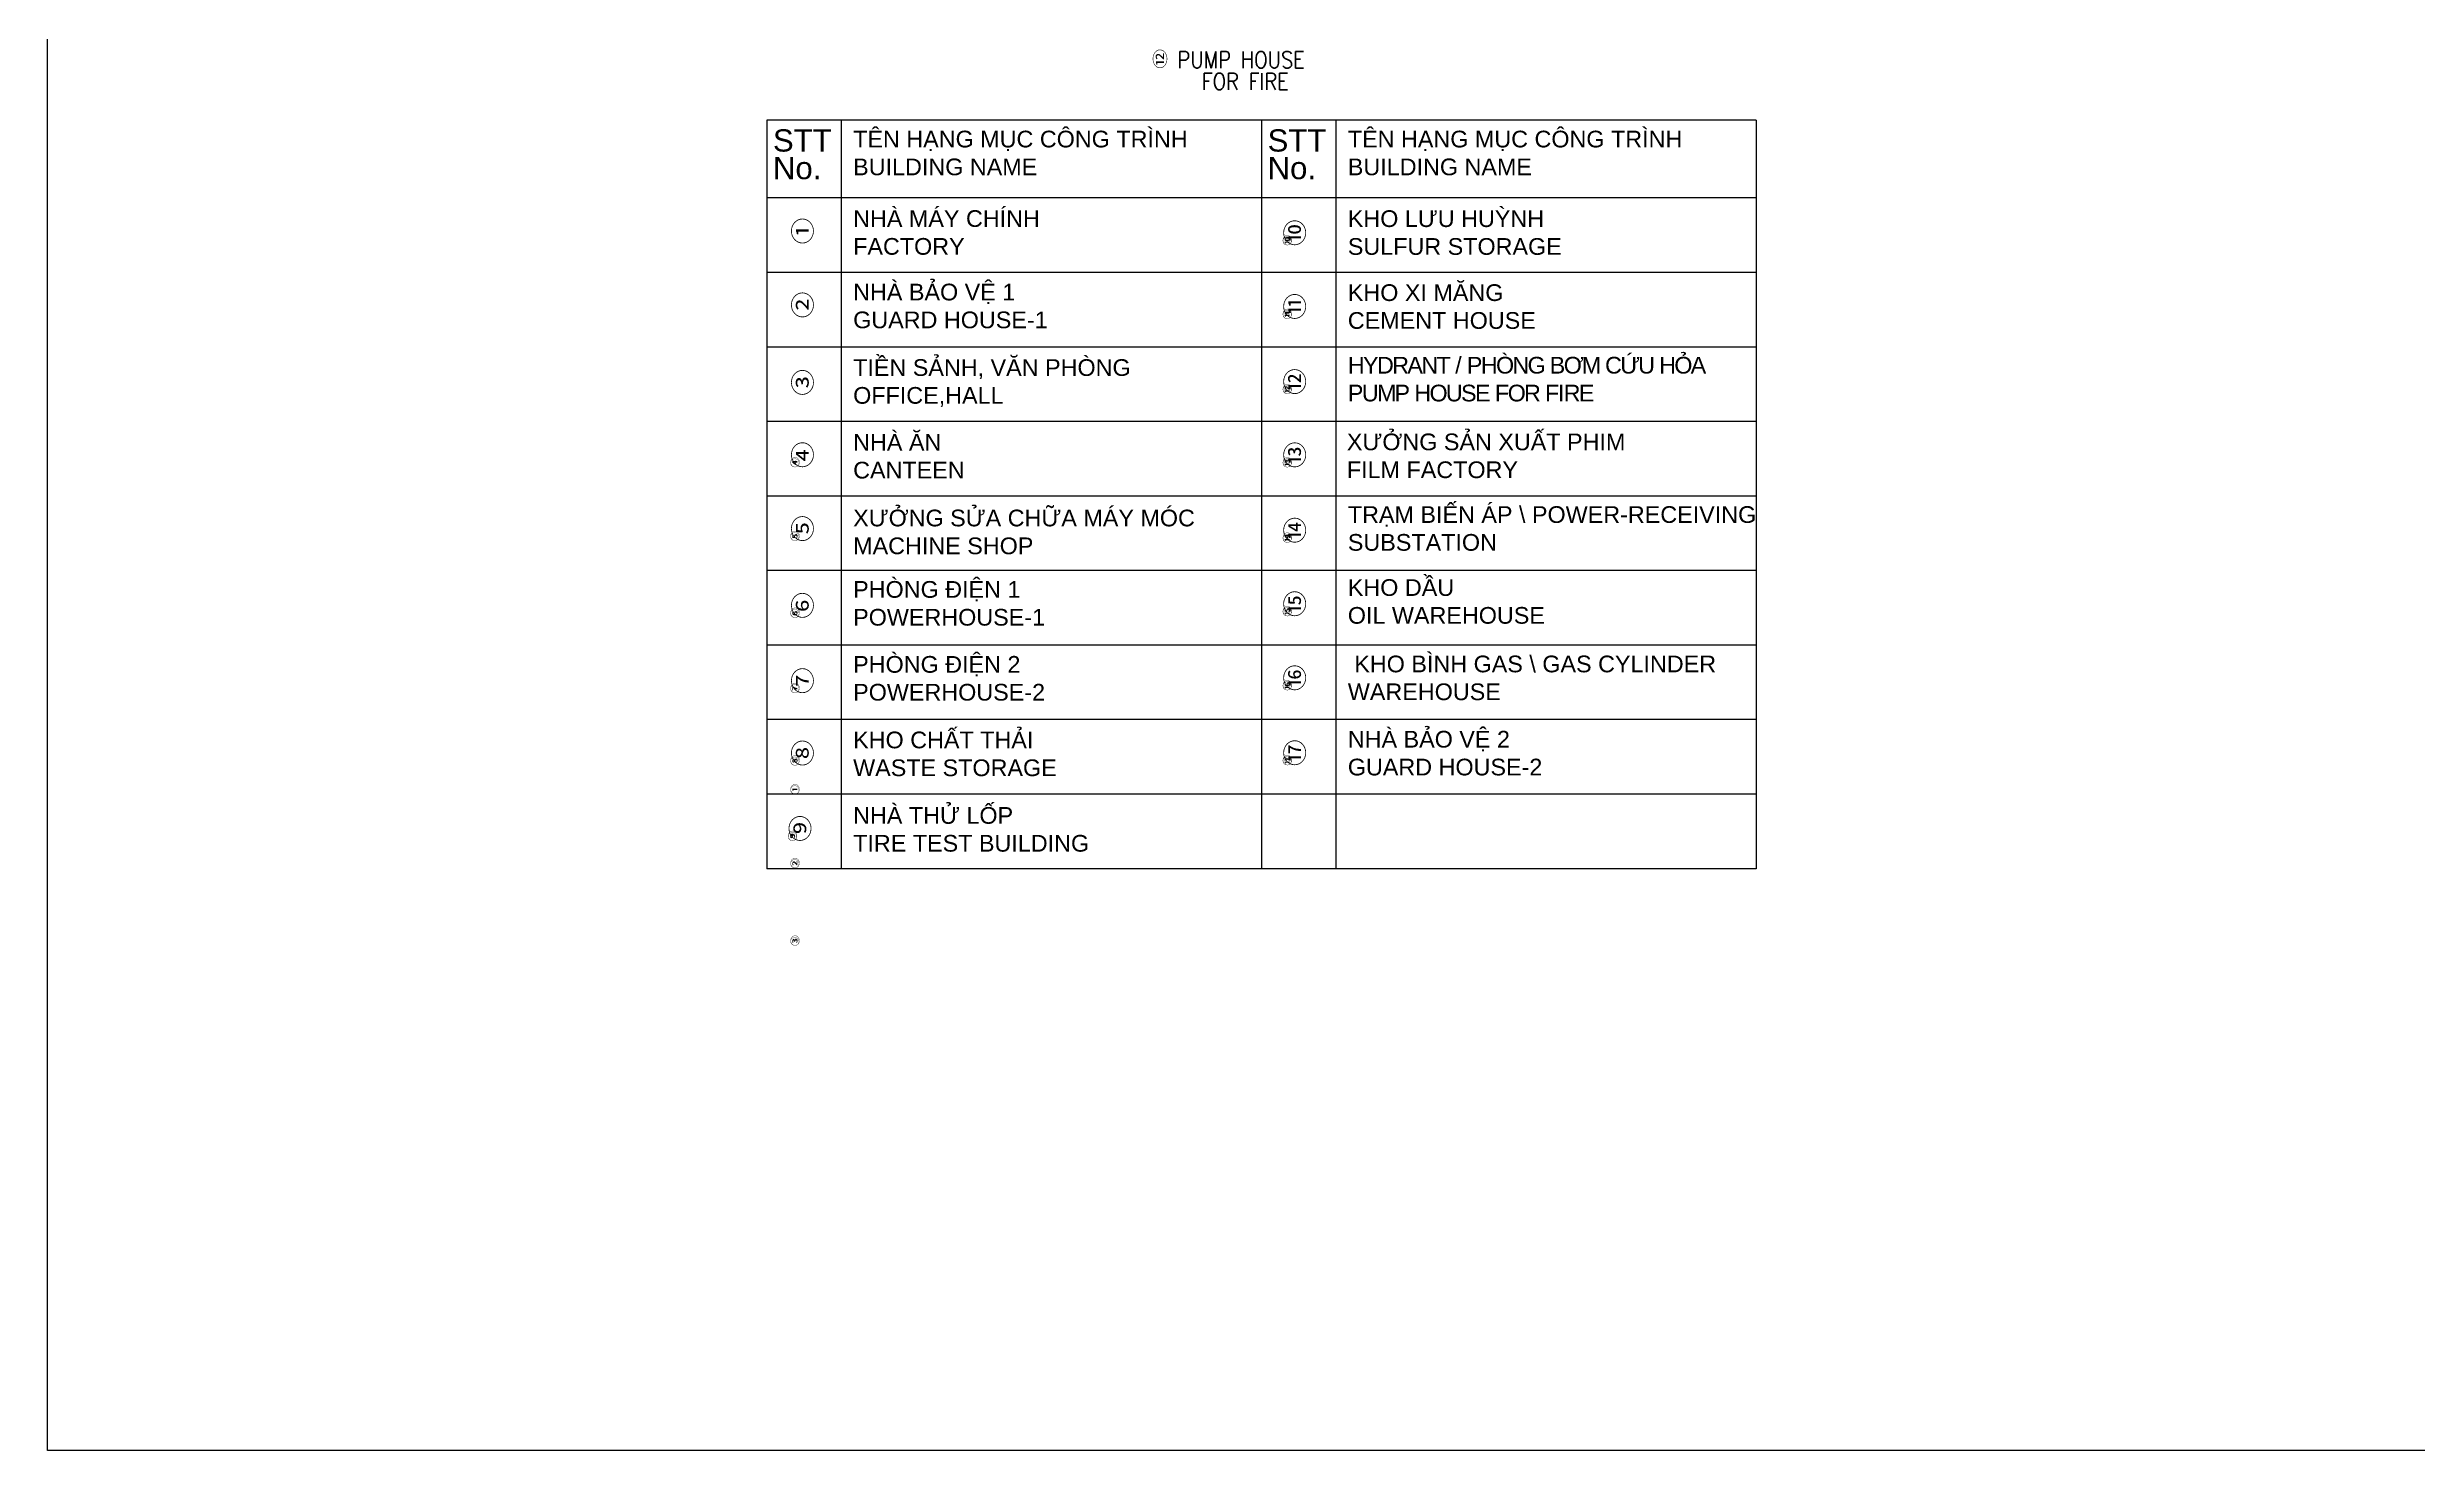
# Model space of a CAD drawing. Extents: x -5343388 to 7033982, y -486386 to 188356.
# Drawn here: x 700554 to 754444, y -86225 to -54302 of the extents above; entities that cross this region are included whole.
import ezdxf

# ---------------------------------------------------------------- set-up
doc = ezdxf.new("R2010")
doc.units = 0
doc.header["$MEASUREMENT"] = 0
for name, color, linetype in [('0_ZONE', 6, 'Continuous'), ('NAM', 3, 'Continuous'), ('NAM @ 1', 3, 'Continuous'), ('NAM @ 2000', 3, 'Continuous'), ('NAM @ 600', 3, 'Continuous'), ('NAM @ 700', 3, 'Continuous')]:
    doc.layers.add(name, color=color, linetype=linetype)
doc.styles.add('D_STYLED_2010', font='arial.ttf')
doc.styles.add('ky hieu nha', font='romans1.shx', dxfattribs={"height": 2.5, "bigfont": '@extfont2.shx'})
doc.styles.add('平面図室名_1.600', font='romans1.shx', dxfattribs={"height": 1800, "bigfont": '@extfont2.shx'})

# ---------------------------------------------------------------- blocks, each defined once
blk = doc.blocks.new('*U571')
at = {"layer": 'NAM @ 1', "style": 'ky hieu nha'}
blk.add_text('①', height=0.253, dxfattribs=at).set_placement((717449, -71290))
at = {"layer": 'NAM @ 2000', "style": 'ky hieu nha'}
blk.add_text('①', height=507, dxfattribs=at).set_placement((717449, -58760))
at = {"layer": 'NAM @ 600', "style": 'ky hieu nha'}
blk.add_text('①', height=152, dxfattribs=at).set_placement((717449, -71290))
at = {"layer": 'NAM @ 700', "style": 'ky hieu nha'}
blk.add_text('①', height=177, dxfattribs=at).set_placement((717449, -71290))
blk = doc.blocks.new('*U572')
at = {"layer": 'NAM @ 1', "style": 'ky hieu nha'}
blk.add_text('②', height=0.253, dxfattribs=at).set_placement((717449, -72970))
at = {"layer": 'NAM @ 2000', "style": 'ky hieu nha'}
blk.add_text('②', height=507, dxfattribs=at).set_placement((717449, -60441))
at = {"layer": 'NAM @ 600', "style": 'ky hieu nha'}
blk.add_text('②', height=152, dxfattribs=at).set_placement((717449, -72970))
at = {"layer": 'NAM @ 700', "style": 'ky hieu nha'}
blk.add_text('②', height=177, dxfattribs=at).set_placement((717449, -72970))
blk = doc.blocks.new('*U573')
at = {"layer": 'NAM @ 1', "style": 'ky hieu nha'}
blk.add_text('③', height=0.253, dxfattribs=at).set_placement((717449, -74733))
at = {"layer": 'NAM @ 2000', "style": 'ky hieu nha'}
blk.add_text('③', height=507, dxfattribs=at).set_placement((717449, -62204))
at = {"layer": 'NAM @ 600', "style": 'ky hieu nha'}
blk.add_text('③', height=152, dxfattribs=at).set_placement((717449, -74733))
at = {"layer": 'NAM @ 700', "style": 'ky hieu nha'}
blk.add_text('③', height=177, dxfattribs=at).set_placement((717449, -74733))
blk = doc.blocks.new('*U574')
at = {"layer": 'NAM @ 1', "style": 'ky hieu nha'}
blk.add_text('④', height=0.253, dxfattribs=at).set_placement((717449, -63850))
at = {"layer": 'NAM @ 2000', "style": 'ky hieu nha'}
blk.add_text('④', height=507, dxfattribs=at).set_placement((717449, -63850))
at = {"layer": 'NAM @ 600', "style": 'ky hieu nha'}
blk.add_text('④', height=152, dxfattribs=at).set_placement((717449, -63850))
at = {"layer": 'NAM @ 700', "style": 'ky hieu nha'}
blk.add_text('④', height=177, dxfattribs=at).set_placement((717449, -63850))
blk = doc.blocks.new('*U575')
at = {"layer": 'NAM @ 1', "style": 'ky hieu nha'}
blk.add_text('⑤', height=0.253, dxfattribs=at).set_placement((717449, -65529))
at = {"layer": 'NAM @ 2000', "style": 'ky hieu nha'}
blk.add_text('⑤', height=507, dxfattribs=at).set_placement((717449, -65529))
at = {"layer": 'NAM @ 600', "style": 'ky hieu nha'}
blk.add_text('⑤', height=152, dxfattribs=at).set_placement((717449, -65529))
at = {"layer": 'NAM @ 700', "style": 'ky hieu nha'}
blk.add_text('⑤', height=177, dxfattribs=at).set_placement((717449, -65529))
blk = doc.blocks.new('*U576')
at = {"layer": 'NAM @ 1', "style": 'ky hieu nha'}
blk.add_text('⑥', height=0.253, dxfattribs=at).set_placement((717449, -67276))
at = {"layer": 'NAM @ 2000', "style": 'ky hieu nha'}
blk.add_text('⑥', height=507, dxfattribs=at).set_placement((717449, -67276))
at = {"layer": 'NAM @ 600', "style": 'ky hieu nha'}
blk.add_text('⑥', height=152, dxfattribs=at).set_placement((717449, -67276))
at = {"layer": 'NAM @ 700', "style": 'ky hieu nha'}
blk.add_text('⑥', height=177, dxfattribs=at).set_placement((717449, -67276))
blk = doc.blocks.new('*U577')
at = {"layer": 'NAM @ 1', "style": 'ky hieu nha'}
blk.add_text('⑦', height=0.253, dxfattribs=at).set_placement((717449, -68989))
at = {"layer": 'NAM @ 2000', "style": 'ky hieu nha'}
blk.add_text('⑦', height=507, dxfattribs=at).set_placement((717449, -68989))
at = {"layer": 'NAM @ 600', "style": 'ky hieu nha'}
blk.add_text('⑦', height=152, dxfattribs=at).set_placement((717449, -68989))
at = {"layer": 'NAM @ 700', "style": 'ky hieu nha'}
blk.add_text('⑦', height=177, dxfattribs=at).set_placement((717449, -68989))
blk = doc.blocks.new('*U578')
at = {"layer": 'NAM @ 1', "style": 'ky hieu nha'}
blk.add_text('⑧', height=0.253, dxfattribs=at).set_placement((717449, -70635))
at = {"layer": 'NAM @ 2000', "style": 'ky hieu nha'}
blk.add_text('⑧', height=507, dxfattribs=at).set_placement((717449, -70635))
at = {"layer": 'NAM @ 600', "style": 'ky hieu nha'}
blk.add_text('⑧', height=152, dxfattribs=at).set_placement((717449, -70635))
at = {"layer": 'NAM @ 700', "style": 'ky hieu nha'}
blk.add_text('⑧', height=177, dxfattribs=at).set_placement((717449, -70635))
blk = doc.blocks.new('*U579')
at = {"layer": 'NAM @ 1', "style": 'ky hieu nha'}
blk.add_text('⑨', height=0.253, dxfattribs=at).set_placement((717394, -72351))
at = {"layer": 'NAM @ 2000', "style": 'ky hieu nha'}
blk.add_text('⑨', height=507, dxfattribs=at).set_placement((717394, -72351))
at = {"layer": 'NAM @ 600', "style": 'ky hieu nha'}
blk.add_text('⑨', height=152, dxfattribs=at).set_placement((717394, -72351))
at = {"layer": 'NAM @ 700', "style": 'ky hieu nha'}
blk.add_text('⑨', height=177, dxfattribs=at).set_placement((717394, -72351))
blk = doc.blocks.new('*U580')
at = {"layer": 'NAM @ 1', "style": 'ky hieu nha'}
blk.add_text('⑩', height=0.253, dxfattribs=at).set_placement((728646, -58800))
at = {"layer": 'NAM @ 2000', "style": 'ky hieu nha'}
blk.add_text('⑩', height=507, dxfattribs=at).set_placement((728646, -58800))
at = {"layer": 'NAM @ 600', "style": 'ky hieu nha'}
blk.add_text('⑩', height=152, dxfattribs=at).set_placement((728646, -58800))
at = {"layer": 'NAM @ 700', "style": 'ky hieu nha'}
blk.add_text('⑩', height=177, dxfattribs=at).set_placement((728646, -58800))
blk = doc.blocks.new('*U581')
at = {"layer": 'NAM @ 1', "style": 'ky hieu nha'}
blk.add_text('⑪', height=0.253, dxfattribs=at).set_placement((728646, -60476))
at = {"layer": 'NAM @ 2000', "style": 'ky hieu nha'}
blk.add_text('⑪', height=507, dxfattribs=at).set_placement((728646, -60476))
at = {"layer": 'NAM @ 600', "style": 'ky hieu nha'}
blk.add_text('⑪', height=152, dxfattribs=at).set_placement((728646, -60476))
at = {"layer": 'NAM @ 700', "style": 'ky hieu nha'}
blk.add_text('⑪', height=177, dxfattribs=at).set_placement((728646, -60476))
blk = doc.blocks.new('*U582')
at = {"layer": 'NAM @ 1', "style": 'ky hieu nha'}
blk.add_text('⑫', height=0.253, dxfattribs=at).set_placement((728646, -62185))
at = {"layer": 'NAM @ 2000', "style": 'ky hieu nha'}
blk.add_text('⑫', height=507, dxfattribs=at).set_placement((728646, -62185))
at = {"layer": 'NAM @ 600', "style": 'ky hieu nha'}
blk.add_text('⑫', height=152, dxfattribs=at).set_placement((728646, -62185))
at = {"layer": 'NAM @ 700', "style": 'ky hieu nha'}
blk.add_text('⑫', height=177, dxfattribs=at).set_placement((728646, -62185))
blk = doc.blocks.new('*U583')
at = {"layer": 'NAM @ 1', "style": 'ky hieu nha'}
blk.add_text('⑬', height=0.253, dxfattribs=at).set_placement((728646, -63852))
at = {"layer": 'NAM @ 2000', "style": 'ky hieu nha'}
blk.add_text('⑬', height=507, dxfattribs=at).set_placement((728646, -63852))
at = {"layer": 'NAM @ 600', "style": 'ky hieu nha'}
blk.add_text('⑬', height=152, dxfattribs=at).set_placement((728646, -63852))
at = {"layer": 'NAM @ 700', "style": 'ky hieu nha'}
blk.add_text('⑬', height=177, dxfattribs=at).set_placement((728646, -63852))
blk = doc.blocks.new('*U584')
at = {"layer": 'NAM @ 1', "style": 'ky hieu nha'}
blk.add_text('⑭', height=0.253, dxfattribs=at).set_placement((728646, -65566))
at = {"layer": 'NAM @ 2000', "style": 'ky hieu nha'}
blk.add_text('⑭', height=507, dxfattribs=at).set_placement((728646, -65566))
at = {"layer": 'NAM @ 600', "style": 'ky hieu nha'}
blk.add_text('⑭', height=152, dxfattribs=at).set_placement((728646, -65566))
at = {"layer": 'NAM @ 700', "style": 'ky hieu nha'}
blk.add_text('⑭', height=177, dxfattribs=at).set_placement((728646, -65566))
blk = doc.blocks.new('*U585')
at = {"layer": 'NAM @ 1', "style": 'ky hieu nha'}
blk.add_text('⑮', height=0.253, dxfattribs=at).set_placement((728646, -67239))
at = {"layer": 'NAM @ 2000', "style": 'ky hieu nha'}
blk.add_text('⑮', height=507, dxfattribs=at).set_placement((728646, -67239))
at = {"layer": 'NAM @ 600', "style": 'ky hieu nha'}
blk.add_text('⑮', height=152, dxfattribs=at).set_placement((728646, -67239))
at = {"layer": 'NAM @ 700', "style": 'ky hieu nha'}
blk.add_text('⑮', height=177, dxfattribs=at).set_placement((728646, -67239))
blk = doc.blocks.new('*U586')
at = {"layer": 'NAM @ 1', "style": 'ky hieu nha'}
blk.add_text('⑯', height=0.253, dxfattribs=at).set_placement((728646, -68924))
at = {"layer": 'NAM @ 2000', "style": 'ky hieu nha'}
blk.add_text('⑯', height=507, dxfattribs=at).set_placement((728646, -68924))
at = {"layer": 'NAM @ 600', "style": 'ky hieu nha'}
blk.add_text('⑯', height=152, dxfattribs=at).set_placement((728646, -68924))
at = {"layer": 'NAM @ 700', "style": 'ky hieu nha'}
blk.add_text('⑯', height=177, dxfattribs=at).set_placement((728646, -68924))
blk = doc.blocks.new('*U587')
at = {"layer": 'NAM @ 1', "style": 'ky hieu nha'}
blk.add_text('⑰', height=0.253, dxfattribs=at).set_placement((728646, -70629))
at = {"layer": 'NAM @ 2000', "style": 'ky hieu nha'}
blk.add_text('⑰', height=507, dxfattribs=at).set_placement((728646, -70629))
at = {"layer": 'NAM @ 600', "style": 'ky hieu nha'}
blk.add_text('⑰', height=152, dxfattribs=at).set_placement((728646, -70629))
at = {"layer": 'NAM @ 700', "style": 'ky hieu nha'}
blk.add_text('⑰', height=177, dxfattribs=at).set_placement((728646, -70629))

msp = doc.modelspace()

# ---------------------------------------------------------------- linework, layer by layer
msp.add_lwpolyline([(700553.53308, 46752.04937), (805264.96958, 46752.04937), (805264.96958, -86225.0898), (700553.53308, -86225.0898)], close=True)
at = {"layer": 'NAM'}
for p, q in [((739424.2694, -55954.67383), (716920.76668, -55954.67383)), ((716920.76668, -55954.67383), (716920.76668, -72986.90716)), ((718609.65557, -55954.67383), (718609.65557, -72986.90716)), ((728172.51804, -55954.67383), (728172.51804, -72986.90716)), ((729861.40693, -55954.67383), (729861.40693, -72986.90716)), ((739424.2694, -55954.67383), (739424.2694, -72986.90716)), ((728172.51804, -57728.00716), (716920.76668, -57728.00716)), ((739424.2694, -57728.00716), (728172.51804, -57728.00716)), ((728172.51804, -57728.00716), (728172.51804, -72986.90716)), ((728172.51804, -59423.4405), (716920.76668, -59423.4405)), ((739424.2694, -59423.4405), (728172.51804, -59423.4405)), ((728172.51804, -61118.87383), (716920.76668, -61118.87383)), ((739424.2694, -61118.87383), (728172.51804, -61118.87383)), ((728172.51804, -62814.30716), (716920.76668, -62814.30716)), ((739424.2694, -62814.30716), (728172.51804, -62814.30716)), ((728172.51804, -64509.7405), (716920.76668, -64509.7405)), ((739424.2694, -64509.7405), (728172.51804, -64509.7405)), ((728172.51804, -66205.17383), (716920.76668, -66205.17383)), ((739424.2694, -66205.17383), (728172.51804, -66205.17383)), ((728172.51804, -67900.60716), (716920.76668, -67900.60716)), ((739424.2694, -67900.60716), (728172.51804, -67900.60716)), ((728172.51804, -69596.0405), (716920.76668, -69596.0405)), ((739424.2694, -69596.0405), (728172.51804, -69596.0405)), ((728172.51804, -71291.47383), (716920.76668, -71291.47383)), ((739424.2694, -71291.47383), (728172.51804, -71291.47383)), ((728172.51804, -72986.90716), (716920.76668, -72986.90716)), ((739424.2694, -72986.90716), (728172.51804, -72986.90716))]:
    msp.add_line(p, q, dxfattribs=at)

# ---------------------------------------------------------------- block references
for name in ['*U571', '*U580', '*U572', '*U581', '*U573', '*U582', '*U574', '*U583', '*U575', '*U584', '*U576', '*U585', '*U577', '*U586', '*U578', '*U587', '*U579']:
    msp.add_blockref(name, (0, 0), dxfattribs=at)

# ---------------------------------------------------------------- texts
at = {"layer": '0_ZONE', "style": '平面図室名_1.600', "width": 0.85}
for s, p in [('⑫ PUMP HOUSE ', (725683.087, -54772.72358)), ('FOR FIRE ', (726810.1764, -55266.47641))]:
    msp.add_text(s, height=380, dxfattribs=at).set_placement(p)
at = {"layer": 'NAM', "style": 'D_STYLED_2010'}
for s, p in [('STT', (717056.94996, -56672.9737)), ('STT', (728308.70132, -56672.9737)), ('No.', (717056.94996, -57300.81387)), ('No.', (728308.70132, -57300.81387))]:
    msp.add_text(s, height=506.666667, dxfattribs=at).set_placement(p)
at = {"layer": 'NAM', "char_height": 380, "attachment_point": 1, "style": 'D_STYLED_2010'}
for s, insert, width in [('TÊN HẠNG MỤC CÔNG TRÌNH\\PBUILDING NAME ', (718881.72057, -56198.1863), 14021.8320722), ('TÊN HẠNG MỤC CÔNG TRÌNH\\PBUILDING NAME ', (730133.47193, -56198.1863), 14021.8320722), ('NHÀ MÁY CHÍNH\\PFACTORY', (718881.72057, -58006.35296), 14021.8320722), ('KHO LƯU HUỲNH\\PSULFUR STORAGE', (730133.47193, -58008.25296), 11635.4320722), ('NHÀ BẢO VỆ 1\\PGUARD HOUSE-1', (718881.72057, -59678.35296), 11713.9654055), ('KHO XI MĂNG\\PCEMENT HOUSE', (730133.47193, -59691.65296), 9775.5209987), ('TIỀN SẢNH, VĂN PHÒNG\\POFFICE,HALL', (718881.72057, -61395.95296), 11581.5987389), ('{\\T0.9;HYDRANT / PHÒNG BƠM CỨU HỎA\\PPUMP HOUSE FOR FIRE }', (730133.47193, -61342.75296), 9775.5209987), ('NHÀ ĂN\\PCANTEEN', (718881.72057, -63096.45296), 6131.1320722), ('XƯỞNG SẢN XUẤT PHIM\\PFILM FACTORY', (730111.51546, -63087.5863), 12185.5885436), ('TRẠM BIẾN ÁP \\\\ POWER-RECEIVING\\PSUBSTATION ', (730133.47193, -64739.95296), 15862.2987389), ('XƯỞNG SỬA CHỮA MÁY MÓC\\PMACHINE SHOP', (718881.72057, -64818.4863), 13852.7320722), ('PHÒNG ĐIỆN 1\\PPOWERHOUSE-1', (718881.72057, -66443.40572), 10477.6987389), ('KHO DẦU\\POIL WAREHOUSE', (730133.47193, -66400.55296), 11383.3654055), ('PHÒNG ĐIỆN 2\\PPOWERHOUSE-2', (718881.72057, -68148.55296), 10498.5987389), (' KHO BÌNH GAS \\\\ GAS CYLINDER \\PWAREHOUSE', (730133.47193, -68138.97138), 16681.1987389), ('KHO CHẤT THẢI\\PWASTE STORAGE', (718881.72057, -69867.6721), 13498.376719), ('NHÀ BẢO VỆ 2\\PGUARD HOUSE-2', (730133.47193, -69850.95296), 11713.9654055), ('NHÀ THỬ LỐP\\PTIRE TEST BUILDING', (718881.72057, -71585.27074), 13178.3565456)]:
    msp.add_mtext(s, dxfattribs=dict(at, insert=insert, width=width))

doc.saveas('drawing.dxf')
